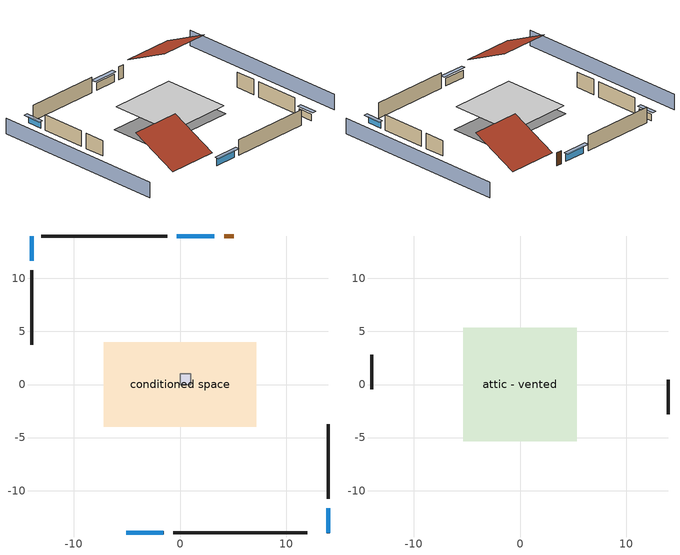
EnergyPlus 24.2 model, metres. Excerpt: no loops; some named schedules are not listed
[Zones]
central ac and furnace airloop ret air zone
 floor adiabatic (AdiabaticConst): 0,0 0,1 1,1 1,0 z0
 wall adiabatic (AdiabaticConst): 0,1 0,0 1,0 1,1 0,1 z0:1
 ceiling adiabatic (AdiabaticConst): 1,0 1,1 0,1 0,0 z1
conditioned space
 floor foundation (Slab1 construction): -7.17,-3.98 -7.17,3.98 7.17,3.98 7.17,-3.98 z0
 wall outside (AdiabaticWallConstruction 1): 5.08,14 4.17,14 z0:2.03
 wall outside (AdiabaticWallConstruction): -5.08,-14 -1.55,-14 / 3.24,14 -0.29,14 z0:1.19; -14,14 -14,11.68 / 14,-14 14,-11.68 z0:1.01
 wall outside (Wall1 construction): -0.63,-14 11.99,-14 z0:2.44
 wall outside (Wall2 construction): -14,10.75 -14,3.74 z0:2.44
 wall outside (Wall3 construction): -1.22,14 -13.07,14 z0:2.44
 wall outside (Wall4 construction): 14,-10.75 14,-3.74 z0:2.44
 window (WindowConstruction): -5.08,-14 -1.56,-14 z0:1.19
 window (WindowConstruction 1): -14,14 -14,11.68 z0:1.01
 window (WindowConstruction 2): 3.24,14 -0.29,14 z0:1.19
 window (WindowConstruction 3): 14,-14 14,-11.68 z0:1.01
 door (Door): 5.08,14 4.17,14 z0:2.03
attic - vented
 floor to conditioned space (Floor1 construction Reversed): -5.34,-5.34 -5.34,5.34 5.34,5.34 5.34,-5.34 z2.44
 wall outside (Wall5 construction): -14,2.81 -14,-0.44 z0:2.44
 wall outside (Wall6 construction): 14,-2.81 14,0.44 z0:2.44
 roof outside (Roof1 construction): -6.01,-14,2.44 -6.01,-6.85,6.01 -14,-6.85,6.01 -14,-14,2.44
 roof outside (Roof2 construction): 6.01,14,2.44 6.01,6.85,6.01 14,6.85,6.01 14,14,2.44
shading: -18.57,14 -18.57,-14 / 18.57,-14 18.57,14 z0:2.44; -1.25,-14 -5.38,-14 -5.38,-14.6 -1.25,-14.6 z1.49; -14,11.37 -14,14.3 -14.6,14.3 -14.6,11.37 z1.31; -0.59,14 3.54,14 3.54,14.6 -0.59,14.6 z1.49; 14,-11.37 14,-14.3 14.6,-14.3 14.6,-11.37 z1.31
[Building]
Building 1: Terrain=Suburbs
[Site:Location]
Portland Intl Arpt_OR: Latitude {deg}=45.59; Longitude {deg}=-122.6; Time Zone {hr}=-8; Elevation {m}=33; Keep Site Location Information=Yes
[Site:GroundTemperature:Shallow]
10.2558, 8.96328, 8.85977, 9.47314, 11.9355, 14.3863, 16.5111, 17.8571, 17.9714, 16.8767, 14.8061, 12.4304
[Site:WaterMainsTemperature]
Calculation Method=Schedule; Temperature Schedule=mains temperature schedule
[Material] Roughness=Rough; Thermal Absorptance=0.9
Name | Thickness {m} | Conductivity {W/m-K} | Density {kg/m3} | Specific Heat {J/kg-K} | Solar Absorptance | Visible Absorptance
asphalt or fiberglass shingles | 0.00635 | 0.162714 | 1121.4 | 1465.45 | 0.85 | 0.85
ceiling loosefill ins | 0.254 | 0.0480833 | 16.02 | 1046.75 | 0.7 | 0.7
ceiling stud and cavity | 0.1397 | 0.104117 | 65.682 | 1177.47 | 0.7 | 0.7
concrete 4.0 in. | 0.1016 | 1.803125 | 2242.8 | 837.4 | 0.7 | 0.7
door material | 0.04445 | 0.0612267 | 512.64 | 1214.23 | 0.7 | 0.7
floor covering | 0.0127 | 0.0450781 | 54.468 | 1339.84 | 0.9 | 0.9
furniture material conditioned space 1 | 0.1524 | 0.115458 | 640.8 | 1214.23 | 0.6 | 0.6
gypsum board | 0.0127 | 0.160291 | 801 | 837.4 | 0.6 | 0.6
osb sheathing 0.5 in. | 0.0127 | 0.115458 | 512.64 | 1214.23 | 0.6 | 0.6
osb sheathing 0.5 in. 1 | 0.0127 | 0.115458 | 512.64 | 1214.23 | 0.7 | 0.7
roof rigid ins | 0.00281632 | 0.029427 | 32.04 | 1214.23 | 0.7 | 0.7
wall rigid ins | 0.512978 | 0.029427 | 32.04 | 1214.23 | 0.7 | 0.7
wall stud and cavity | 0.1397 | 0.550994 | 139.0536 | 1170.24 | 0.7 | 0.7
wall stud and cavity 1 | 0.1397 | 0.727959 | 139.0536 | 1170.24 | 0.6 | 0.6
wall stud and cavity 2 | 0.0889 | 0.380278 | 52.3479 | 1209.89 | 0.7 | 0.7
wall stud and cavity 3 | 0.0889 | 0.391764 | 83.0341 | 1211.67 | 0.7 | 0.7
wood siding | 0.0254 | 0.102417 | 544.68 | 1172.36 | 0.85 | 0.85
wood siding 1; wood siding 2 | 0.0254 | 0.102417 | 544.68 | 1172.36 | 0.7 | 0.7
[Material:NoMass]
Adiabatic: Roughness=Rough; Thermal Resistance {m2-K/W}=176.1; Thermal Absorptance=0.9; Solar Absorptance=0.7; Visible Absorptance=0.7
[WindowMaterial:SimpleGlazingSystem]
WindowMaterial: U-Factor {W/m2-K}=2.78222; Solar Heat Gain Coefficient=0.56
[Construction]
AdiabaticConst: Adiabatic
AdiabaticWallConstruction: wood siding 1, wall rigid ins, wall stud and cavity 2, gypsum board
AdiabaticWallConstruction 1: wood siding 2, wall rigid ins, wall stud and cavity 2, gypsum board
Door: door material
Floor1 construction Reversed: gypsum board, ceiling stud and cavity, ceiling loosefill ins
furniture construction conditioned space 1: furniture material conditioned space 1
PartitionWallConstruction: gypsum board, wall stud and cavity 3, gypsum board
Roof1 construction; Roof2 construction: asphalt or fiberglass shingles, roof rigid ins, osb sheathing 0.5 in.
Slab1 construction: concrete 4.0 in., floor covering
Wall1 construction; Wall2 construction; Wall3 construction; Wall4 construction: wood siding, osb sheathing 0.5 in. 1, wall stud and cavity, gypsum board
Wall5 construction; Wall6 construction: wood siding, osb sheathing 0.5 in. 1, wall stud and cavity 1
WindowConstruction; WindowConstruction 1; WindowConstruction 2; WindowConstruction 3: WindowMaterial
[Zone] Multiplier=1
Name | Volume {m3} | Part of Total Floor Area
attic - vented | 90.8252 | Yes
central ac and furnace airloop ret air zone | 1 | No
conditioned space | 278.185 | Yes
[Space]
Name | Zone | Volume {m3} | Space Type
attic - vented 1 | attic - vented | 90.8252
central ac and furnace airloop ret air space | central ac and furnace airloop ret air zone |  | Plenum Space Type
conditioned space 1 | conditioned space | 278.185
[OtherEquipment] Design Level Calculation Method=EquipmentLevel
Name | Fuel Type | Zone or ZoneList or Space or SpaceList | Schedule | Design Level {W} | Fraction Latent | Fraction Radiant | Fraction Lost
central ac and furnace airloop_0 RetCondToDZ; central ac and furnace airloop_0 SupCondToDZ; central ac and furnace airloop_0 SupSensLkToDZ | None | attic - vented 1 | Always On Discrete | 0 | 0 | 0 | 0
central ac and furnace airloop_0 SupLatLkToDZ | None | attic - vented 1 | Always On Discrete | 0 | 1 | 0 | 0
central ac and furnace airloop_0 RetCondToRP; central ac and furnace airloop_0 RetSensLkToRP | None | central ac and furnace airloop ret air space | Always On Discrete | 0 | 0 | 0 | 0
central ac and furnace airloop_0 RetLatLkToRP | None | central ac and furnace airloop ret air space | Always On Discrete | 0 | 1 | 0 | 0
central ac and furnace airloop_0 SupCondToLv; central ac and furnace airloop_0 SupSensLkToCond; mech vent house fan sensible load; water heater sens | None | conditioned space 1 | Always On Discrete | 0 | 0 | 0 | 0
central ac and furnace airloop_0 SupLatLkToCond; mech vent house fan latent load; water heater lat | None | conditioned space 1 | Always On Discrete | 0 | 1 | 0 | 0
clothes dryer 1 | Electricity | conditioned space 1 | clothes_dryer | 0 | 0.015 | 0.081 | 0.85
cooking range 1 | Electricity | conditioned space 1 | cooking_range | 0 | 0.08 | 0.432 | 0.2
general water use latent | None | conditioned space 1 | general water use schedule | 44.1266 | 1 | 0 | 0
general water use sensible | None | conditioned space 1 | general water use schedule | -43.4886 | 0 | 0.6 | 0
water heater energy adjustment1 | Electricity | conditioned space 1 | Always On Discrete | 0.01 | 0 | 0 | 1
[ZoneInfiltration:DesignFlowRate] Schedule=Always On Discrete; Design Flow Rate Calculation Method=Flow/Zone; Design Flow Rate {m3/s}=0
Name | Zone or ZoneList or Space or SpaceList
attic_vented 1 duct leakage imbalance infil flow | attic - vented 1
infil flow; natural vent flow; whole house fan flow | conditioned space 1
[ZoneInfiltration:EffectiveLeakageArea]
infil attic - vented 1: Zone or Space=attic - vented 1; Schedule=Always On Discrete; Effective Air Leakage Area {cm2}=3802.45; Stack Coefficient=0.000166082; Wind Coefficient=3.43841e-05
[ZoneMixing] Schedule=Always On Continuous; Design Flow Rate Calculation Method=Flow/Zone; Design Flow Rate {m3/s}=0
Name | Zone or Space | Source Zone or Space
central ac and furnace airloop_0 ZoneMixCondToDZ mix; whole house fan mix | attic - vented | conditioned space
central ac and furnace airloop_0 ZoneMixDZToCond mix | conditioned space | attic - vented
[SpaceList]
Plenum Space Type: central ac and furnace airloop ret air space
[SurfaceProperty:ExposedFoundationPerimeter]
Slab1: Exposed Perimeter Calculation Method=TotalExposedPerimeter; Total Exposed Perimeter {m}=44.59224
[SurfaceProperty:IncidentSolarMultiplier] Incident Solar Multiplier=1; Incident Solar Multiplier Schedule=trans schedule winter=0.85 summer=0.7
Window1; Window2; Window3; Window4
[InternalMass] Zone or ZoneList=conditioned space; Space or SpaceList=conditioned space 1
Name | Construction | Surface Area {m2}
furniture mass conditioned space 1 | furniture construction conditioned space 1 | 45.63397
partition wall mass | PartitionWallConstruction | 114.085
[Lights]
interior lighting: Zone or ZoneList or Space or SpaceList=conditioned space 1; Schedule=lighting_interior; Design Level Calculation Method=LightingLevel; Lighting Level {W}=933.665; Return Air Fraction=0; Fraction Radiant=0.6; Fraction Visible=0.2; Fraction Replaceable=1
[People]
occupants: Zone or ZoneList or Space or SpaceList=conditioned space 1; Number of People Schedule=occupants; Number of People Calculation Method=People; Number of People=2; Fraction Radiant=0.314171; Sensible Heat Fraction=0.56303; Activity Level Schedule=occupants activity schedule; Carbon Dioxide Generation Rate {m3/s-W}=0; Enable ASHRAE 55 Comfort Warnings=No; Mean Radiant Temperature Calculation Type=EnclosureAveraged
[ElectricEquipment] Zone or ZoneList or Space or SpaceList=conditioned space 1; Design Level Calculation Method=EquipmentLevel
Name | Schedule | Design Level {W} | Fraction Latent | Fraction Radiant | Fraction Lost
ceiling fan | ceiling_fan | 17.5849 | 0 | 0.558 | 0
clothes dryer | clothes_dryer | 3847.2 | 0.015 | 0.081 | 0.85
clothes washer | clothes_washer | 447.114 | 0.03 | 0.162 | 0.7
cooking range | cooking_range | 1418.02 | 0.08 | 0.432 | 0.2
dishwasher | dishwasher | 446.114 | 0.3 | 0.18 | 0.4
freezer | freezer schedule | 194.914 | 0 | 0.6 | 0
fridge | fridge schedule | 41.5354 | 0 | 0.6 | 0
mech vent bath fan 0 | mech vent bath fan 0 schedule | 15 | 0 | 0 | 1
mech vent house fan | mech vent house fan schedule | 0 | 0 | 0 | 1
mech vent house fan cfis | mech vent house fan cfis schedule | 0 | 0 | 0 | 0
mech vent range fan 0 | mech vent range fan 0 schedule | 30 | 0 | 0 | 1
misc permanent spa heater | misc permanent spa heater schedule | 317.614 | 0 | 0 | 1
misc permanent spa pump | misc permanent spa pump schedule | 332.146 | 0 | 0 | 1
misc plug loads | plug_loads_other | 149.328 | 0.021 | 0.558 | 0.049
misc tv | plug_loads_tv | 257.954 | 0 | 0.6 | 0
whole house fan | Always On Discrete | 0 | 0 | 0 | 1
[AvailabilityManager:Scheduled]
central ac and furnace airloop Availability Manager: Schedule=Always On Discrete
[AirLoopHVAC:ReturnPlenum]
Air Loop HVAC Return Plenum 1: Zone=central ac and furnace airloop ret air zone
[WaterUse:Equipment]
dishwasher: Peak Flow Rate {m3/s}=5.21787e-06; Flow Rate Fraction Schedule=hot_water_dishwasher
[Foundation:Kiva]
Foundation Kiva 1: Initial Indoor Air Temperature {C}=22.2222; Wall Height Above Grade {m}=0.1016; Wall Depth Below Slab {m}=0.2032
[Foundation:Kiva:Settings]
Soil Conductivity {W/m-K}=2.9427; Soil Density {kg/m3}=1842.3; Soil Specific Heat {J/kg-K}=418.7; Ground Solar Absorptivity=0.9; Ground Thermal Absorptivity=0.9; Ground Surface Roughness {m}=0.03; Far-Field Width {m}=40; Deep-Ground Boundary Condition=ZeroFlux; Deep-Ground Depth {m}=40; Minimum Cell Dimension {m}=0.2; Maximum Cell Growth Coefficient=3; Simulation Timestep=Timestep
[Exterior:Lights]
exterior lighting: Schedule=exterior lighting schedule; Design Level {W}=37.1441
[EnergyManagementSystem:GlobalVariable]
central_ac_and_furnace_airloop_0_DuctImbalLkExhFanEquivCond
central_ac_and_furnace_airloop_0_DuctImbalLkExhFanEquivDZ
central_ac_and_furnace_airloop_0_DuctImbalLkSupFanEquivCond
central_ac_and_furnace_airloop_0_DuctImbalLkSupFanEquivDZ
central_ac_and_furnace_airloop_0_DZ_T
central_ac_and_furnace_airloop_0_DZ_W
central_ac_and_furnace_airloop_0_RetCondToDZ
central_ac_and_furnace_airloop_0_RetCondToRP
central_ac_and_furnace_airloop_0_RetLatLkToRP
central_ac_and_furnace_airloop_0_RetSensLkToRP
central_ac_and_furnace_airloop_0_SupCondToDZ
central_ac_and_furnace_airloop_0_SupCondToLv
central_ac_and_furnace_airloop_0_SupLatLkToCond
central_ac_and_furnace_airloop_0_SupLatLkToDZ
central_ac_and_furnace_airloop_0_SupSensLkToCond
central_ac_and_furnace_airloop_0_SupSensLkToDZ
central_ac_and_furnace_airloop_0_ZoneMixCondToDZ
central_ac_and_furnace_airloop_0_ZoneMixDZToCond
central_ac_and_furnace_airloop_AH_MFR
central_ac_and_furnace_airloop_AH_Tout
central_ac_and_furnace_airloop_AH_VFR
central_ac_and_furnace_airloop_AH_Wout
central_ac_and_furnace_airloop_Fan_RTF
central_ac_and_furnace_airloop_RA_T
central_ac_and_furnace_airloop_Ra_W
infil_program_Qfan
infil_program_Qinf
natural_vent_program_Qnv
natural_vent_program_Qwhf
[EnergyManagementSystem:Sensor]
Name | Output:Variable or Output:Meter Index Key | Output:Variable or Output:Meter
airflow_gain | infil flow | Infiltration Sensible Heat Gain Energy
airflow_gain_1 | natural vent flow | Infiltration Sensible Heat Gain Energy
airflow_gain_2 | whole house fan flow | Infiltration Sensible Heat Gain Energy
airflow_loss | infil flow | Infiltration Sensible Heat Loss Energy
airflow_loss_1 | natural vent flow | Infiltration Sensible Heat Loss Energy
airflow_loss_2 | whole house fan flow | Infiltration Sensible Heat Loss Energy
central_ac_and_furnace_airloop_0_DZ_T_s | attic - vented | Zone Air Temperature
central_ac_and_furnace_airloop_0_DZ_W_s | attic - vented | Zone Mean Air Humidity Ratio
central_ac_and_furnace_airloop_AH_MFR_s | Node 5 | System Node Mass Flow Rate
central_ac_and_furnace_airloop_AH_Tout_s | Node 5 | System Node Temperature
central_ac_and_furnace_airloop_AH_VFR_s | Node 5 | System Node Current Density Volume Flow Rate
central_ac_and_furnace_airloop_AH_Wout_s | Node 5 | System Node Humidity Ratio
central_ac_and_furnace_airloop_RA_T_s | Node 8 | System Node Temperature
central_ac_and_furnace_airloop_Ra_W_s | Node 8 | System Node Humidity Ratio
clg_load_cond |  | Cooling:EnergyTransfer:Zone:CONDITIONED SPACE
clg_load_duct |  | Cooling:EnergyTransfer:Zone:CENTRAL AC AND FURNACE AIRLOOP RET AIR ZONE
clg_sp_s; clg_sp_s_1 | cooling setpoint | Schedule Value
clothes_dryer_exhaust_0_sch_s | clothes_dryer | Schedule Value
cool_season | cooling season schedule | Schedule Value
ducts_conv | central ac and furnace airloop_0 RetCondToRP | Other Equipment Convective Heating Energy
ducts_conv_1 | central ac and furnace airloop_0 RetLatLkToRP | Other Equipment Convective Heating Energy
ducts_conv_2 | central ac and furnace airloop_0 RetSensLkToRP | Other Equipment Convective Heating Energy
ducts_conv_3 | central ac and furnace airloop_0 SupCondToLv | Other Equipment Convective Heating Energy
ducts_conv_4 | central ac and furnace airloop_0 SupLatLkToCond | Other Equipment Convective Heating Energy
ducts_conv_5 | central ac and furnace airloop_0 SupSensLkToCond | Other Equipment Convective Heating Energy
ducts_rad | central ac and furnace airloop_0 RetCondToRP | Other Equipment Radiant Heating Energy
ducts_rad_1 | central ac and furnace airloop_0 RetLatLkToRP | Other Equipment Radiant Heating Energy
ducts_rad_2 | central ac and furnace airloop_0 RetSensLkToRP | Other Equipment Radiant Heating Energy
ducts_rad_3 | central ac and furnace airloop_0 SupCondToLv | Other Equipment Radiant Heating Energy
ducts_rad_4 | central ac and furnace airloop_0 SupLatLkToCond | Other Equipment Radiant Heating Energy
ducts_rad_5 | central ac and furnace airloop_0 SupSensLkToCond | Other Equipment Radiant Heating Energy
htg_load_cond |  | Heating:EnergyTransfer:Zone:CONDITIONED SPACE
htg_load_duct |  | Heating:EnergyTransfer:Zone:CENTRAL AC AND FURNACE AIRLOOP RET AIR ZONE
htg_sp_s; htg_sp_s_1 | heating setpoint | Schedule Value
ig_ee_conv | ceiling fan | Electric Equipment Convective Heating Energy
ig_ee_conv_1 | clothes dryer | Electric Equipment Convective Heating Energy
ig_ee_conv_10 | misc tv | Electric Equipment Convective Heating Energy
ig_ee_conv_11 | whole house fan | Electric Equipment Convective Heating Energy
ig_ee_conv_3 | cooking range | Electric Equipment Convective Heating Energy
ig_ee_conv_4 | dishwasher | Electric Equipment Convective Heating Energy
ig_ee_conv_5 | freezer | Electric Equipment Convective Heating Energy
ig_ee_conv_6 | fridge | Electric Equipment Convective Heating Energy
ig_ee_conv_7 | misc permanent spa heater | Electric Equipment Convective Heating Energy
ig_ee_conv_8 | misc permanent spa pump | Electric Equipment Convective Heating Energy
ig_ee_conv_9 | misc plug loads | Electric Equipment Convective Heating Energy
ig_ee_rad | ceiling fan | Electric Equipment Radiant Heating Energy
ig_ee_rad_1 | clothes dryer | Electric Equipment Radiant Heating Energy
ig_ee_rad_10 | misc tv | Electric Equipment Radiant Heating Energy
ig_ee_rad_11 | whole house fan | Electric Equipment Radiant Heating Energy
ig_ee_rad_3 | cooking range | Electric Equipment Radiant Heating Energy
ig_ee_rad_4 | dishwasher | Electric Equipment Radiant Heating Energy
ig_ee_rad_5 | freezer | Electric Equipment Radiant Heating Energy
ig_ee_rad_6 | fridge | Electric Equipment Radiant Heating Energy
ig_ee_rad_7 | misc permanent spa heater | Electric Equipment Radiant Heating Energy
ig_ee_rad_8 | misc permanent spa pump | Electric Equipment Radiant Heating Energy
ig_ee_rad_9 | misc plug loads | Electric Equipment Radiant Heating Energy
ig_lgt_conv | interior lighting | Lights Convective Heating Energy
ig_lgt_rad | interior lighting | Lights Radiant Heating Energy
ig_lgt_vis | interior lighting | Lights Visible Radiation Heating Energy
ig_oe_conv | clothes dryer 1 | Other Equipment Convective Heating Energy
ig_oe_conv_1 | cooking range 1 | Other Equipment Convective Heating Energy
ig_oe_conv_2 | general water use latent | Other Equipment Convective Heating Energy
ig_oe_conv_3 | general water use sensible | Other Equipment Convective Heating Energy
ig_oe_conv_4 | water heater energy adjustment1 | Other Equipment Convective Heating Energy
ig_oe_conv_5 | water heater lat | Other Equipment Convective Heating Energy
ig_oe_conv_6 | water heater sens | Other Equipment Convective Heating Energy
ig_oe_rad | clothes dryer 1 | Other Equipment Radiant Heating Energy
ig_oe_rad_1 | cooking range 1 | Other Equipment Radiant Heating Energy
ig_oe_rad_2 | general water use latent | Other Equipment Radiant Heating Energy
ig_oe_rad_3 | general water use sensible | Other Equipment Radiant Heating Energy
ig_oe_rad_4 | water heater energy adjustment1 | Other Equipment Radiant Heating Energy
ig_oe_rad_5 | water heater lat | Other Equipment Radiant Heating Energy
ig_oe_rad_6 | water heater sens | Other Equipment Radiant Heating Energy
ig_ppl_conv | occupants | People Convective Heating Energy
ig_ppl_rad | occupants | People Radiant Heating Energy
im_conv | furniture mass conditioned space 1 | Surface Inside Face Convection Heat Gain Energy
im_conv_1 | partition wall mass | Surface Inside Face Convection Heat Gain Energy
im_ig | furniture mass conditioned space 1 | Surface Inside Face Internal Gains Radiation Heat Gain Energy
im_ig_1 | partition wall mass | Surface Inside Face Internal Gains Radiation Heat Gain Energy
im_lgt | furniture mass conditioned space 1 | Surface Inside Face Lights Radiation Heat Gain Energy
im_lgt_1 | partition wall mass | Surface Inside Face Lights Radiation Heat Gain Energy
im_sol | furniture mass conditioned space 1 | Surface Inside Face Solar Radiation Heat Gain Energy
im_sol_1 | partition wall mass | Surface Inside Face Solar Radiation Heat Gain Energy
im_surf | furniture mass conditioned space 1 | Surface Inside Face Net Surface Thermal Radiation Heat Gain Energy
im_surf_1 | partition wall mass | Surface Inside Face Net Surface Thermal Radiation Heat Gain Energy
mech_vent_bath_fan_0_sch_s | mech vent bath fan 0 schedule | Schedule Value
mech_vent_range_fan_0_sch_s | mech vent range fan 0 schedule | Schedule Value
mv_conv | mech vent bath fan 0 | Electric Equipment Convective Heating Energy
mv_conv_1 | mech vent house fan | Electric Equipment Convective Heating Energy
mv_conv_2 | mech vent house fan cfis | Electric Equipment Convective Heating Energy
mv_conv_3 | mech vent range fan 0 | Electric Equipment Convective Heating Energy
mv_conv_4 | mech vent house fan latent load | Other Equipment Convective Heating Energy
mv_conv_5 | mech vent house fan sensible load | Other Equipment Convective Heating Energy
mv_rad | mech vent bath fan 0 | Electric Equipment Radiant Heating Energy
mv_rad_1 | mech vent house fan | Electric Equipment Radiant Heating Energy
mv_rad_2 | mech vent house fan cfis | Electric Equipment Radiant Heating Energy
mv_rad_3 | mech vent range fan 0 | Electric Equipment Radiant Heating Energy
mv_rad_4 | mech vent house fan latent load | Other Equipment Radiant Heating Energy
mv_rad_5 | mech vent house fan sensible load | Other Equipment Radiant Heating Energy
natural_vent_s | natural vent schedule | Schedule Value
out_pb_s |  | Site Outdoor Air Barometric Pressure
out_wt_s |  | Site Outdoor Air Humidity Ratio
site_vw_s |  | Site Wind Speed
ss_back_out | Window1 | Surface Window Shortwave from Zone Back Out Window Heat Transfer Rate
ss_back_out_1 | Window2 | Surface Window Shortwave from Zone Back Out Window Heat Transfer Rate
ss_back_out_2 | Window3 | Surface Window Shortwave from Zone Back Out Window Heat Transfer Rate
ss_back_out_3 | Window4 | Surface Window Shortwave from Zone Back Out Window Heat Transfer Rate
ss_conv | Door1 | Surface Inside Face Convection Heat Gain Energy
ss_conv_1 | Window1 | Surface Inside Face Convection Heat Gain Energy
ss_conv_2 | Window2 | Surface Inside Face Convection Heat Gain Energy
ss_conv_3 | Window3 | Surface Inside Face Convection Heat Gain Energy
ss_conv_4 | Window4 | Surface Inside Face Convection Heat Gain Energy
ss_ig | Door1 | Surface Inside Face Internal Gains Radiation Heat Gain Energy
ss_ig_1 | Window1 | Surface Inside Face Internal Gains Radiation Heat Gain Energy
ss_ig_2 | Window2 | Surface Inside Face Internal Gains Radiation Heat Gain Energy
ss_ig_3 | Window3 | Surface Inside Face Internal Gains Radiation Heat Gain Energy
ss_ig_4 | Window4 | Surface Inside Face Internal Gains Radiation Heat Gain Energy
ss_lgt | Door1 | Surface Inside Face Lights Radiation Heat Gain Energy
ss_sol | Door1 | Surface Inside Face Solar Radiation Heat Gain Energy
ss_surf | Door1 | Surface Inside Face Net Surface Thermal Radiation Heat Gain Energy
ss_surf_1 | Window1 | Surface Inside Face Net Surface Thermal Radiation Heat Gain Energy
ss_surf_2 | Window2 | Surface Inside Face Net Surface Thermal Radiation Heat Gain Energy
ss_surf_3 | Window3 | Surface Inside Face Net Surface Thermal Radiation Heat Gain Energy
ss_surf_4 | Window4 | Surface Inside Face Net Surface Thermal Radiation Heat Gain Energy
ss_trans_in | Window1 | Surface Window Transmitted Solar Radiation Rate
ss_trans_in_1 | Window2 | Surface Window Transmitted Solar Radiation Rate
ss_trans_in_2 | Window3 | Surface Window Transmitted Solar Radiation Rate
ss_trans_in_3 | Window4 | Surface Window Transmitted Solar Radiation Rate
ss_trans_out | Window1 | Surface Inside Face Initial Transmitted Diffuse Transmitted Out Window Solar Radiation Rate
ss_trans_out_1 | Window2 | Surface Inside Face Initial Transmitted Diffuse Transmitted Out Window Solar Radiation Rate
ss_trans_out_2 | Window3 | Surface Inside Face Initial Transmitted Diffuse Transmitted Out Window Solar Radiation Rate
ss_trans_out_3 | Window4 | Surface Inside Face Initial Transmitted Diffuse Transmitted Out Window Solar Radiation Rate
s_conv | Floor1 | Surface Inside Face Convection Heat Gain Energy
s_conv_1 | Slab1 | Surface Inside Face Convection Heat Gain Energy
s_conv_2 | Wall1 | Surface Inside Face Convection Heat Gain Energy
s_conv_3 | Wall2 | Surface Inside Face Convection Heat Gain Energy
s_conv_4 | Wall3 | Surface Inside Face Convection Heat Gain Energy
s_conv_5 | Wall4 | Surface Inside Face Convection Heat Gain Energy
s_ig | Floor1 | Surface Inside Face Internal Gains Radiation Heat Gain Energy
s_ig_1 | Slab1 | Surface Inside Face Internal Gains Radiation Heat Gain Energy
s_ig_2 | Wall1 | Surface Inside Face Internal Gains Radiation Heat Gain Energy
s_ig_3 | Wall2 | Surface Inside Face Internal Gains Radiation Heat Gain Energy
s_ig_4 | Wall3 | Surface Inside Face Internal Gains Radiation Heat Gain Energy
s_ig_5 | Wall4 | Surface Inside Face Internal Gains Radiation Heat Gain Energy
s_lgt | Floor1 | Surface Inside Face Lights Radiation Heat Gain Energy
s_lgt_1 | Slab1 | Surface Inside Face Lights Radiation Heat Gain Energy
s_lgt_2 | Wall1 | Surface Inside Face Lights Radiation Heat Gain Energy
s_lgt_3 | Wall2 | Surface Inside Face Lights Radiation Heat Gain Energy
s_lgt_4 | Wall3 | Surface Inside Face Lights Radiation Heat Gain Energy
s_lgt_5 | Wall4 | Surface Inside Face Lights Radiation Heat Gain Energy
s_sol | Floor1 | Surface Inside Face Solar Radiation Heat Gain Energy
s_sol_1 | Slab1 | Surface Inside Face Solar Radiation Heat Gain Energy
s_sol_2 | Wall1 | Surface Inside Face Solar Radiation Heat Gain Energy
s_sol_3 | Wall2 | Surface Inside Face Solar Radiation Heat Gain Energy
s_sol_4 | Wall3 | Surface Inside Face Solar Radiation Heat Gain Energy
s_sol_5 | Wall4 | Surface Inside Face Solar Radiation Heat Gain Energy
s_surf | Floor1 | Surface Inside Face Net Surface Thermal Radiation Heat Gain Energy
s_surf_1 | Slab1 | Surface Inside Face Net Surface Thermal Radiation Heat Gain Energy
s_surf_2 | Wall1 | Surface Inside Face Net Surface Thermal Radiation Heat Gain Energy
s_surf_3 | Wall2 | Surface Inside Face Net Surface Thermal Radiation Heat Gain Energy
